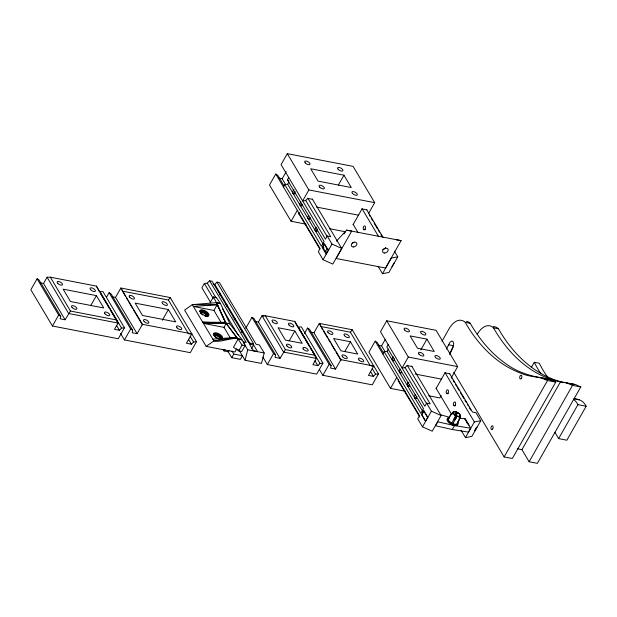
<?xml version="1.0" encoding="UTF-8"?>
<svg xmlns="http://www.w3.org/2000/svg" width="617" height="617" viewBox="0 0 617 617"><rect width="100%" height="100%" fill="white"/><g stroke="black" fill="none" stroke-linecap="round" stroke-linejoin="round"><path stroke-width="0.93" d="M210.736 302.6L201.921 287.777L204.366 283.473L207.281 283.164L209.572 280.735L246.26 342.412L242.975 341.779L247.741 349.793L245.034 360.251L261.492 363.436L264.192 352.97L259.425 344.965L256.14 344.325L219.444 282.648L216.976 282.17L214.816 284.36L213.173 284.044M452.963 423.694L456.919 415.92A3.571 1.566 29.6 0 0 459.927 415.866L460.483 416.182L459.403 419.707L457.182 423.617A5.013 2.198 29.6 0 1 452.963 423.694L451.791 423.131A5.013 2.198 29.6 0 1 448.32 419.321L450.657 414.817L453.133 412.079A4.211 1.843 29.6 0 1 456.68 412.017L454.937 415.758M448.32 419.321L450.657 414.817M457.182 423.617L460.583 415.688A4.211 1.843 29.6 0 0 457.66 412.488L456.04 415.31L454.876 414.747L456.68 412.017M459.403 419.707L459.518 419.113M124.487 327.781L118.256 338.748L52.437 326.015L30.85 289.735L37.082 278.768L39.102 280.033L60.69 316.313L60.173 318.819L65.109 319.776L70.485 311.053L116.559 319.961L118.04 323.061L114.477 329.324L119.413 330.28L121.572 328.09L124.487 327.781L102.9 291.502L99.985 291.81L121.572 328.09M106.425 297.394L109.109 292.705L111.099 293.954L132.678 330.234L132.169 332.74L137.105 333.697L142.442 324.303L120.863 288.023L115.518 297.417L137.105 333.697M298.813 214.068L299.16 212.395M245.751 328.283L251.975 317.315L254.003 318.58L275.583 354.86L275.074 357.366L280.01 358.323L285.386 349.6L315.002 355.33L316.482 358.423L312.919 364.686L317.855 365.642L320.015 363.452L322.93 363.143L301.343 326.863L298.427 327.172L320.015 363.452M304.42 333.542L307.551 328.067L309.541 329.316L331.121 365.603L330.612 368.11L335.548 369.066L340.885 359.665L319.305 323.385L313.96 332.787L335.548 369.066M398.243 381.19L398.582 379.517M453.055 414.1L453.696 412.387A3.571 1.566 29.6 0 1 456.703 412.333M446.369 349.052L449.909 342.342L451.575 341.101L452.947 341.34C455.385 345.759 451.035 350.633 449.708 354.621M449.77 353.472L453.402 345.713L448.382 344.741M450.541 415.403L453.04 412.572L453.618 412.804A3.571 1.566 29.6 0 0 456.086 415.519L451.791 423.131M456.919 415.92L455.184 419.776L454.019 419.213L456.086 415.519M454.297 418.449L457.66 412.488M455.169 419.552L456.942 416.244A4.211 1.843 29.6 0 0 460.483 416.182M65.109 319.776L43.529 283.496L47.085 277.226L50.339 277.187L96.414 286.103L116.559 319.961M52.437 326.015L58.661 315.048L37.082 278.768M90.784 305.515L96.406 295.62L63.165 289.196L70.5 301.528L103.741 307.96L96.406 295.62M162.31 320.262L168.395 309.549L135.154 303.117L142.496 315.457L175.737 321.881L168.395 309.549M368.465 213.629L374.696 202.661L353.109 166.382L287.291 153.656L281.059 164.616L325.429 239.188L327.203 236.056L330.743 236.743L307.752 198.088M133.634 310.112L142.481 324.974L142.442 324.303L191.81 333.851L186.473 343.245L191.409 344.201L193.568 342.011L196.484 341.702L170.23 297.571L120.863 288.023L125.282 296.067M210.096 302.793L213.42 296.947L216.382 297.517L220.408 303.363L216.621 302.631L192.28 304.644L184.614 310.12L206.194 346.399L234.992 351.968L236.797 348.79M285.602 184.514L282.17 178.737L286.172 171.696M219.351 294.949L220.215 293.43M220.315 303.525L216.536 302.793L225.436 322.382L216.621 302.631M283.396 186.912L284.73 184.56L287.638 184.259L288.972 181.907M284.73 184.56L321.418 246.237L324.087 241.54L287.399 179.863L288.733 177.511M220.824 322.02L213.929 310.436L217.169 304.736L192.28 304.644L213.868 340.923C223.107 343.607 242.049 330.982 245.018 345.651L241.694 351.497L238.733 350.926L233.465 347.271L238.116 339.072L241.903 339.805M196.484 341.702L190.252 352.669L124.426 339.936L120.5 333.342M230.403 338.124L224.01 327.372L226.177 323.547L217.169 304.736L193.36 306.464L213.929 310.436M287.291 153.656L308.87 189.936L302.646 200.903L305.554 200.594L307.713 198.404L312.649 199.36M232.015 351.112L233.781 354.073L242.388 355.739L240.345 359.341L231.737 357.683L228.205 351.752L224.04 350.95L224.935 349.384M228.205 351.752L229.03 350.309M241.656 332.44L242.52 330.92A2.005 0.879 29.6 0 0 240.152 329.393M231.737 357.683L233.781 354.073M238.733 350.926L242.057 345.073L238.116 339.072M280.01 358.323L258.423 322.043L261.986 315.781L265.241 315.734L294.857 321.465L315.002 355.33M338.324 185.1L343.947 175.205L310.706 168.78L318.04 181.113L351.281 187.545L343.947 175.205M251.435 348.813L253.61 344.98L249.499 344.186L253.41 350.757L257.52 351.551L253.61 344.98M322.19 247.533L324.411 243.615L328.321 250.186L326.1 254.104L322.19 247.533L323.979 247.88M325.421 251.651L327.025 248.828L324.341 244.317L322.737 247.132L325.421 251.651L327.041 252.33M312.295 198.998L341.695 248.412L332.794 264.076L323.077 259.734L331.969 244.07L327.203 236.056M322.93 363.143L316.698 374.11L267.331 364.562L273.562 353.595L251.975 317.315M353.117 224.573L362.017 208.908L366.953 209.857M289.226 340.885L294.841 330.99L278.059 327.743L285.401 340.075L302.183 343.322L294.841 330.99M346.631 230.141L401.104 240.615L385.532 268.025L336.165 258.477L351.736 231.067L346.631 230.141L336.396 241.208M378.082 266.274L382.486 273.686L391.386 258.029L397.795 256.803L394.456 251.188M391.918 266.829L394.147 262.911M397.795 256.803L388.895 272.467L382.486 273.686M344.764 351.621L350.387 341.733L333.596 338.486L340.939 350.818L357.721 354.065L350.387 341.733M451.436 377.565L457.667 366.606L436.08 330.326L386.712 320.778L380.488 331.738L424.851 406.31L426.632 403.179L430.172 403.865L407.174 365.218M385.031 351.636L381.599 345.867L385.155 339.597M336.01 352.083L340.923 360.343L340.885 359.665L373.794 366.028L368.457 375.429L373.393 376.385L375.552 374.195L378.468 373.887L352.214 329.748L319.305 323.385L320.778 326.478L350.394 332.208L370.053 365.241M382.818 354.035L384.152 351.682L387.067 351.382L388.401 349.029M388.162 344.633L386.82 346.985L423.517 408.662L420.848 413.359L384.152 351.682M378.468 373.887L372.236 384.854L322.868 375.306L319.436 369.529M386.712 320.778L408.3 357.058L402.068 368.025L404.983 367.717L407.143 365.526L412.079 366.483M420.825 349.862L426.918 339.149L410.128 335.903L417.47 348.235L434.252 351.482L426.918 339.149M441.988 341.247L448.975 328.946A22.736 12.471 -79.1 0 1 465.218 322.329L470.231 323.3C479.725 339.712 492.135 354.721 508.061 365.233C521.596 374.712 537.947 377.619 553.919 380.103C527.28 372.521 506.866 351.258 493.438 327.789A22.736 12.471 -79.1 0 0 477.203 334.399M436.088 388.509L444.988 372.845L449.924 373.802M411.724 366.12L441.116 415.534L432.224 431.198L422.498 426.856L431.399 411.192L426.632 403.179M441.209 395.582L439.867 397.934L428.692 395.767M452.292 429.501L454.521 425.591L470.64 428.206L468.411 432.124L452.292 429.501L435.502 425.753L437.731 421.843L454.521 425.591M461.053 430.219L465.457 437.63L474.357 421.966L480.766 420.74L476 412.727L472.46 412.04L449.469 373.393M474.658 430.62L476.293 427.735M474.889 430.774L477.118 426.856M480.766 420.74L471.866 436.404L465.457 437.63M531.468 367.223L534.276 362.272L539.297 363.243A149.823 82.161 -79.1 0 0 547.657 377.164M504.12 456.919L547.51 380.542L555.74 382.131L512.349 458.508L504.12 456.919L453.719 372.198M521.943 449.662L560.506 381.776L575.73 384.615L580.751 386.967L537.361 463.344L529.139 461.755L521.943 449.662L517.277 448.76M529.139 461.755L572.522 385.378L580.751 386.967M574.52 398.412A149.823 82.161 -79.1 0 0 579.278 399.824A28.606 15.687 -79.1 0 1 586.15 406.248L566.861 440.199L558.632 438.61L577.921 404.652A28.606 15.687 -79.1 0 0 573.656 399.523M124.426 339.936L130.688 328.984L109.109 292.705M284.121 185.995L277.743 175.274L275.753 174.025L269.49 184.984L291.077 221.264L306.125 224.172M291.077 221.264L297.34 210.304M322.868 375.306L329.131 364.346L307.551 328.067M383.55 353.117L377.172 342.396L375.182 341.147L368.92 352.106L390.507 388.386L405.408 391.263M390.507 388.386L396.77 377.427M343.947 233.874L345.026 232.378M122.336 291.116L168.41 300.024L170.23 297.571M350.394 332.208L352.214 329.748M458.855 416.907L460.004 415.449L460.583 415.688M206.194 346.399L213.868 340.923L236.596 337.391L237.877 338.849L225.46 322.336L202.715 322.182L225.753 323.061L229.863 323.856L241.995 339.643M212.788 339.111L236.596 337.391L226.177 323.547L203.433 323.393L224.01 327.372M203.433 323.393L225.753 323.061M189.373 333.874L191.81 333.851M371.357 366.058L373.794 366.028M459.549 418.21L464.979 418.696L470.64 428.206M555.74 382.131C545.351 376.139 532.216 378.314 521.342 373.37C496.778 364.516 477.936 344.602 465.218 322.329M549.3 379.455L543.716 378.529L560.506 381.776M567.015 383.088L574.311 384.298M395.998 239.689L401.104 240.615M278.876 178.105L282.17 178.737M308.87 189.936L374.696 202.661M292.928 193.144L294.795 193.499M293.144 193.514L295.011 193.877M316.544 207.065L358.462 215.171M300.942 202.021A2.005 1.103 -79.1 0 0 300.232 205.422L302.099 205.785M308.855 215.325A2.005 1.103 -79.1 0 0 308.145 218.727L310.012 219.081M363.436 229.416L365.303 229.779M329.632 228.722L345.613 231.807M315.341 230.82L317.207 231.174M493.438 327.789L498.459 328.761C512.673 353.95 535.34 376.108 564.285 382.633M209.572 280.735L212.04 281.213L248.728 342.89L253.664 343.846L216.976 282.17M263.868 316.143L261.986 315.781L283.565 352.06L316.482 358.423L312.557 351.829M255.137 321.403L258.423 322.043M310.675 332.147L313.96 332.787M378.306 345.227L381.599 345.867M40.236 282.856L43.529 283.496M112.232 296.785L115.518 297.417M408.3 357.058L457.667 366.606M392.35 360.266L394.217 360.621M573.795 398.759L579.278 399.824M577.921 404.652L586.15 406.248M415.102 374.018L441.433 379.108M400.371 369.143A2.005 1.103 -79.1 0 0 399.662 372.545L401.52 372.907M242.057 345.073L245.018 345.651M247.741 349.793L264.192 352.97M236.28 349.315L238.008 349.646M407.575 385.849L409.441 386.203M446.407 393.353L448.274 393.715M414.771 397.942L416.629 398.297M453.603 405.454L455.469 405.809M566.082 382.702L572.522 385.378M541.07 377.866L547.51 380.542M440.376 414.693L449.6 417.323M327.025 248.828L328.73 249.368M341.695 248.412L331.969 244.07M441.116 415.534L431.399 411.192M454.428 418.426L455.122 418.766M453.133 412.079L453.696 412.387M287.399 179.863L288.748 180.704M273.562 353.595L275.583 354.86M58.661 315.048L60.69 316.313M329.131 364.346L331.121 365.603M130.688 328.984L132.678 330.234M223.045 349.415L224.04 350.95M554.922 432.363L558.632 438.61M366.498 209.456L383.126 237.414M369.228 214.917L370.208 216.559M371.187 218.202L372.66 220.67M374.126 223.138L377.55 228.892M378.529 230.542L379.509 232.185M380.974 234.653L381.954 236.296M361.986 208.615L378.645 236.612M451.228 377.211L452.199 378.853M453.179 380.496L454.158 382.147M455.631 384.615L456.603 386.257M457.583 387.9L459.056 390.368M460.521 392.836L463.945 398.59M464.925 400.232L466.39 402.7M467.37 404.351L468.349 405.994M469.329 407.636L470.794 410.104M444.965 372.552L474.357 421.966M353.094 224.272L357.991 232.509M465.141 418.727L469.051 425.298M464.871 419.128L465.812 420.709M466.753 422.29L467.694 423.871M436.065 388.216L451.744 414.57M305.592 200.286L327.118 236.465M405.014 367.408L426.548 403.587M427.666 417.532L423.902 411.2L421.851 414.809L425.614 421.133M287.638 184.259L323.385 244.34M387.067 351.382L422.815 411.462M275.753 174.025L320.084 248.589L318.31 251.721L323.077 259.734M375.182 341.147L419.514 415.711L417.732 418.843L422.498 426.856M298.358 212.934L319.891 249.114M398.273 380.874L419.807 417.061M372.12 368.418L375.552 374.195M370.455 371.434L373.393 376.385M321.272 327.303L322.745 329.779M323.724 331.437L327.658 338.039M328.637 339.697L330.11 342.173M331.098 343.823L335.023 350.433M295.389 322.969L304.22 337.808M305.199 339.458L309.125 346.052M310.104 347.703L311.577 350.178M314.917 360.698L317.855 365.642M265.241 315.734L285.386 349.6M262.919 357.143L267.331 364.562M214.816 284.36L250.093 343.654M207.281 283.164L216.081 297.965M222.444 308.654L238.1 334.969M204.366 283.473L213.173 298.273M238.864 349.816L245.034 360.251M190.136 336.242L193.568 342.011M168.41 300.024L188.555 333.89M188.463 339.257L191.409 344.201M126.269 297.718L127.742 300.201M128.722 301.852L132.655 308.461M99.399 291.725L96.414 286.103M100.378 293.376L106.756 304.096M107.736 305.739L109.209 308.215M110.188 309.865L118.04 323.061L68.672 313.513L47.085 277.226M116.474 325.329L119.413 330.28M50.339 277.187L70.485 311.053M213.42 296.947L216.536 302.793M220.408 303.363L229.863 323.856M294.857 321.465L294.895 322.143M493.222 326.64A22.736 12.471 -79.1 0 1 498.459 328.761M466.406 321.295A22.736 12.471 -79.1 0 1 470.231 323.3M540.639 373.347A149.823 82.161 -79.1 0 1 534.276 362.272M385.671 247.486A3.008 2.144 -30.7 0 1 382.54 249.376M353.996 242.003A3.008 2.144 -30.7 0 1 352.037 243.206M317.369 229A2.005 1.103 -79.1 0 1 316.112 231.213A2.005 1.103 -79.1 0 1 315.094 229.501A2.005 1.103 -79.1 0 1 316.351 227.287M310.104 217.423A2.005 1.103 -79.1 0 1 308.145 218.727M302.191 204.119A2.005 1.103 -79.1 0 1 300.232 205.422M295.065 191.525A2.028 1.111 -79.1 0 1 293.237 193.622L292.859 192.99A2.028 1.111 -79.1 0 1 294.039 189.797M416.799 396.122A2.005 1.103 -79.1 0 1 415.634 398.304A2.005 1.103 -79.1 0 1 414.516 396.962A2.005 1.103 -79.1 0 1 415.48 394.541M409.534 384.545A2.005 1.103 -79.1 0 1 408.053 386.242A2.005 1.103 -79.1 0 1 407.397 384.013A2.005 1.103 -79.1 0 1 408.87 382.316M401.613 371.241A2.005 1.103 -79.1 0 1 399.662 372.545M394.494 358.647A2.028 1.111 -79.1 0 1 392.667 360.744L392.289 360.112A2.028 1.111 -79.1 0 1 393.469 356.919M457.691 423.817A6.016 2.638 29.6 0 1 451.066 424.257A6.016 2.638 29.6 0 1 448.027 418.341M455.963 415.765A4.211 1.843 29.6 0 1 453.04 412.572M457.529 412.742A3.571 1.566 29.6 0 1 460.004 415.449M448.428 418.735A5.013 2.198 29.6 0 1 448.844 418.311M457.745 422.128A6.016 2.638 29.6 0 1 455.385 424.874A6.016 2.638 29.6 0 1 448.32 420.863A6.016 2.638 29.6 0 1 449.446 417.424M214.593 336.52A3.008 1.319 29.6 0 1 217.516 336.088A3.008 1.319 29.6 0 1 219.768 339.042M200.918 313.521A3.008 1.319 29.6 0 1 204.227 313.305A3.008 1.319 29.6 0 1 205.746 316.266M213.883 335.286A4.018 1.758 29.6 0 1 218.071 335.879A4.018 1.758 29.6 0 1 220.832 339.18M216.42 337.939A4.018 1.758 29.6 0 1 214.454 334.399A4.018 1.758 29.6 0 1 219.536 335.756A4.018 1.758 29.6 0 1 220.616 339.057M219.174 339.08A4.018 1.758 29.6 0 1 218.271 338.841M200.224 312.287A4.018 1.758 29.6 0 1 204.443 312.919A4.018 1.758 29.6 0 1 207.158 316.22M202.715 314.932A4.018 1.758 29.6 0 1 201.327 311.207A4.018 1.758 29.6 0 1 207.181 314.099A4.018 1.758 29.6 0 1 204.566 315.85M213.212 334.468A5.029 2.206 29.6 0 1 218.148 334.399A5.029 2.206 29.6 0 1 222.174 338.833M199.546 311.462A5.029 2.206 29.6 0 1 205.106 311.755A5.029 2.206 29.6 0 1 208.222 316.382M218.279 292.011A2.028 0.887 29.6 0 1 220.292 293.592A2.028 0.887 29.6 0 1 219.274 294.332M225.49 304.119A2.005 0.879 29.6 0 1 227.411 305.523A2.005 0.879 29.6 0 1 226.886 306.456M232.956 317.3A2.005 0.879 29.6 0 1 235.401 318.981A2.005 0.879 29.6 0 1 233.943 319.598M242.52 330.92A2.005 0.879 29.6 0 1 241.594 331.815M423.84 410.737L421.619 414.655L425.522 421.226L427.751 417.308L423.84 410.737M492.528 429.17A1.936 1.064 -79.1 0 0 492.667 425.907A1.936 1.064 -79.1 0 0 490.947 427.99A1.936 1.064 -79.1 0 0 492.528 429.17M521.272 378.576A1.936 1.064 -79.1 0 0 521.411 375.313A1.936 1.064 -79.1 0 0 519.691 377.396A1.936 1.064 -79.1 0 0 521.272 378.576M384.7 253.009A3.008 2.144 -30.7 0 0 388.078 249.307A3.008 2.144 -30.7 0 0 383.365 249.515A3.008 2.144 -30.7 0 0 384.7 253.009M353.464 246.954A3.008 2.144 -30.7 0 0 356.803 243.237A3.008 2.144 -30.7 0 0 352.076 243.491A3.008 2.144 -30.7 0 0 353.464 246.954M365.048 229.061A2.005 1.103 -79.1 0 0 364.74 225.891A2.005 1.103 -79.1 0 0 363.197 228.598A2.005 1.103 -79.1 0 0 365.048 229.061M305.238 162.888A3.008 1.319 29.6 0 0 309.85 164.5A3.008 1.319 29.6 0 0 306.934 161.253A3.008 1.319 29.6 0 0 305.238 162.888M352.569 193.476A3.008 1.319 29.6 0 0 357.166 195.034A3.008 1.319 29.6 0 0 354.189 191.787A3.008 1.319 29.6 0 0 352.569 193.476M319.783 187.244A3.008 1.319 29.6 0 0 324.318 188.601A3.008 1.319 29.6 0 0 321.087 185.362A3.008 1.319 29.6 0 0 319.783 187.244M338.039 169.127A3.008 1.319 29.6 0 0 342.69 170.932A3.008 1.319 29.6 0 0 340.036 167.685A3.008 1.319 29.6 0 0 338.039 169.127M448.019 392.998A2.005 1.103 -79.1 0 0 447.711 389.828A2.005 1.103 -79.1 0 0 446.168 392.543A2.005 1.103 -79.1 0 0 448.019 392.998M455.215 405.091A2.005 1.103 -79.1 0 0 454.906 401.922A2.005 1.103 -79.1 0 0 453.364 404.636A2.005 1.103 -79.1 0 0 455.215 405.091M214.654 335.918A5.029 2.206 29.6 0 0 222.351 338.556A5.029 2.206 29.6 0 0 217.415 333.126A5.029 2.206 29.6 0 0 214.654 335.918M200.949 312.904A5.029 2.206 29.6 0 0 208.662 315.596A5.029 2.206 29.6 0 0 203.795 310.166A5.029 2.206 29.6 0 0 200.949 312.904M90.606 289.674A3.008 1.319 29.6 0 0 95.219 291.286A3.008 1.319 29.6 0 0 92.311 288.039A3.008 1.319 29.6 0 0 90.606 289.674M57.821 283.442A3.008 1.319 29.6 0 0 62.371 284.853A3.008 1.319 29.6 0 0 59.217 281.614A3.008 1.319 29.6 0 0 57.821 283.442M72.058 307.459A3.008 1.319 29.6 0 0 76.678 309.125A3.008 1.319 29.6 0 0 73.839 305.878A3.008 1.319 29.6 0 0 72.058 307.459M104.851 313.691A3.008 1.319 29.6 0 0 109.51 315.549A3.008 1.319 29.6 0 0 106.942 312.318A3.008 1.319 29.6 0 0 104.851 313.691M177.11 327.912A3.008 1.319 29.6 0 0 181.668 329.324A3.008 1.319 29.6 0 0 178.506 326.084A3.008 1.319 29.6 0 0 177.11 327.912M144.077 321.418A3.008 1.319 29.6 0 0 148.697 323.03A3.008 1.319 29.6 0 0 145.782 319.783A3.008 1.319 29.6 0 0 144.077 321.418M162.572 303.564A3.008 1.319 29.6 0 0 167.199 305.23A3.008 1.319 29.6 0 0 164.353 301.975A3.008 1.319 29.6 0 0 162.572 303.564M129.547 297.062A3.008 1.319 29.6 0 0 134.205 298.921A3.008 1.319 29.6 0 0 131.629 295.69A3.008 1.319 29.6 0 0 129.547 297.062M289.049 325.036A3.008 1.319 29.6 0 0 293.661 326.648A3.008 1.319 29.6 0 0 290.754 323.401A3.008 1.319 29.6 0 0 289.049 325.036M272.714 321.989A3.008 1.319 29.6 0 0 277.272 323.401A3.008 1.319 29.6 0 0 274.11 320.161A3.008 1.319 29.6 0 0 272.714 321.989M286.951 346.006A3.008 1.319 29.6 0 0 291.579 347.672A3.008 1.319 29.6 0 0 288.733 344.425A3.008 1.319 29.6 0 0 286.951 346.006M303.294 349.06A3.008 1.319 29.6 0 0 307.952 350.919A3.008 1.319 29.6 0 0 305.384 347.68A3.008 1.319 29.6 0 0 303.294 349.06M359.102 360.097A3.008 1.319 29.6 0 0 363.652 361.508A3.008 1.319 29.6 0 0 360.498 358.269A3.008 1.319 29.6 0 0 359.102 360.097M342.52 356.788A3.008 1.319 29.6 0 0 347.132 358.4A3.008 1.319 29.6 0 0 344.224 355.145A3.008 1.319 29.6 0 0 342.52 356.788M344.556 335.748A3.008 1.319 29.6 0 0 349.183 337.406A3.008 1.319 29.6 0 0 346.338 334.159A3.008 1.319 29.6 0 0 344.556 335.748M327.989 332.432A3.008 1.319 29.6 0 0 332.648 334.291A3.008 1.319 29.6 0 0 330.072 331.051A3.008 1.319 29.6 0 0 327.989 332.432M435.509 357.382A3.008 1.319 29.6 0 0 440.122 358.994A3.008 1.319 29.6 0 0 437.214 355.747A3.008 1.319 29.6 0 0 435.509 357.382M404.698 330.049A3.008 1.319 29.6 0 0 409.295 331.607A3.008 1.319 29.6 0 0 406.318 328.36A3.008 1.319 29.6 0 0 404.698 330.049M421.28 333.365A3.008 1.319 29.6 0 0 425.807 334.715A3.008 1.319 29.6 0 0 422.583 331.483A3.008 1.319 29.6 0 0 421.28 333.365M418.943 354.073A3.008 1.319 29.6 0 0 423.594 355.878A3.008 1.319 29.6 0 0 420.941 352.631A3.008 1.319 29.6 0 0 418.943 354.073"/></g></svg>
